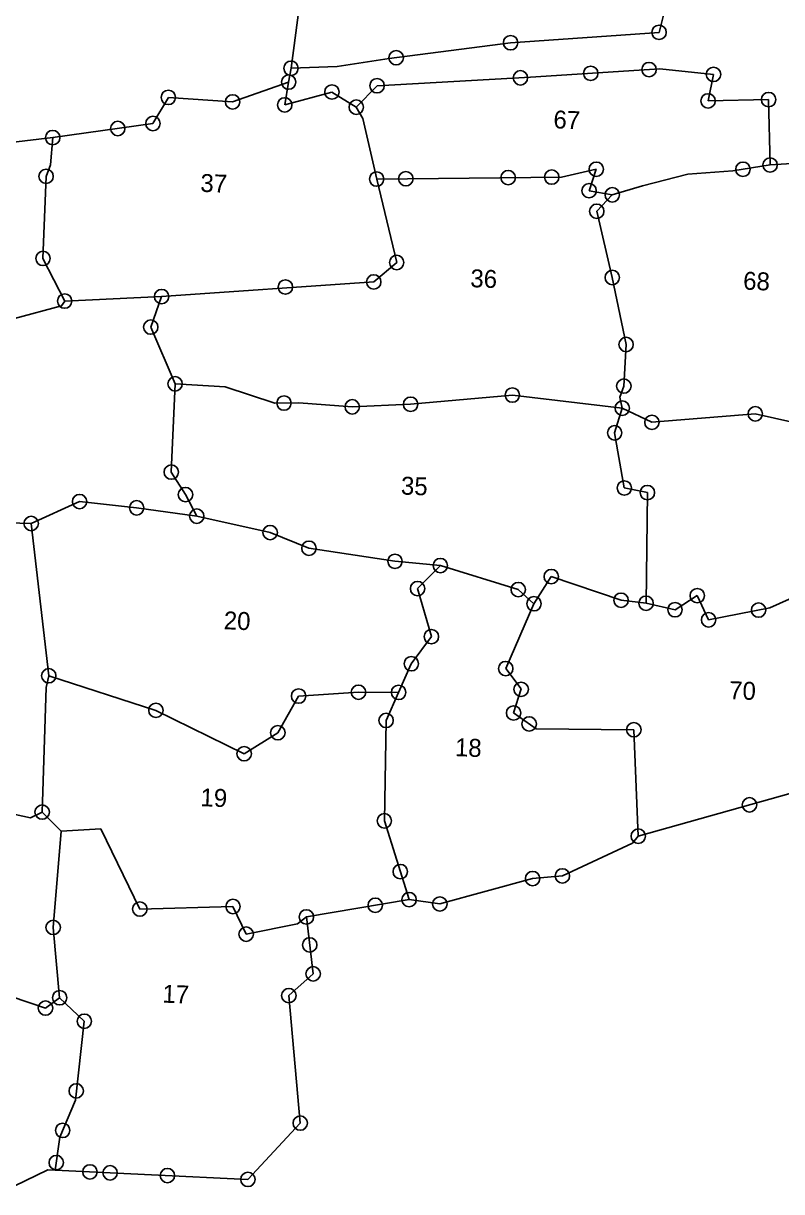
# Model space of a CAD drawing. Header units: metres. Extents: x 288408 to 291188, y 2087559 to 2088872.
# Drawn here: x 290130 to 290512, y 2087671 to 2088259 of the extents above; entities that cross this region are included whole.
import ezdxf
from ezdxf.enums import TextEntityAlignment as Align

# ---------------------------------------------------------------- set-up
doc = ezdxf.new("R2010")
doc.units = ezdxf.units.M
doc.header["$LTSCALE"] = 10
doc.header["$MEASUREMENT"] = 0
for name, color, linetype in [('POLY_PARCEL', 6, 'Continuous'), ('POLY_WATER', 4, 'Continuous'), ('TEXT_PARCEL', 7, 'Continuous'), ('V_BOUND_LINE', 7, 'Continuous')]:
    doc.layers.add(name, color=color, linetype=linetype)
doc.styles.add('TEXT_MAP', font='')
doc.styles.get('TEXT_MAP').set_extended_font_data('Kruti Dev 050')

msp = doc.modelspace()

# ---------------------------------------------------------------- linework, layer by layer
for centre in [(290450.18, 2088254.4), (290450.18, 2088254.4), (290450.18, 2088254.4), (290450.18, 2088254.4), (290450.18, 2088254.4), (290450.18, 2088254.4), (290450.18, 2088254.4), (290375.51, 2088249.17), (290375.51, 2088249.17), (290375.51, 2088249.17), (290375.51, 2088249.17), (290375.51, 2088249.17), (290375.51, 2088249.17), (290375.51, 2088249.17), (290317.96, 2088241.65), (290317.96, 2088241.65), (290317.96, 2088241.65), (290317.96, 2088241.65), (290317.96, 2088241.65), (290317.96, 2088241.65), (290317.96, 2088241.65), (290265.08, 2088236.35), (290265.08, 2088236.35), (290265.08, 2088236.35), (290265.08, 2088236.35), (290265.08, 2088236.35), (290265.08, 2088236.35), (290265.08, 2088236.35), (290380.47, 2088231.53), (290380.47, 2088231.53), (290380.47, 2088231.53), (290380.47, 2088231.53), (290380.47, 2088231.53), (290380.47, 2088231.53), (290380.47, 2088231.53), (290415.83, 2088233.78), (290415.83, 2088233.78), (290415.83, 2088233.78), (290415.83, 2088233.78), (290415.83, 2088233.78), (290415.83, 2088233.78), (290415.83, 2088233.78), (290445.15, 2088235.7), (290445.15, 2088235.7), (290445.15, 2088235.7), (290445.15, 2088235.7), (290445.15, 2088235.7), (290445.15, 2088235.7), (290445.15, 2088235.7), (290477.58, 2088233.25), (290477.58, 2088233.25), (290477.58, 2088233.25), (290477.58, 2088233.25), (290477.58, 2088233.25), (290477.58, 2088233.25), (290477.58, 2088233.25), (290263.88, 2088229.37), (290263.88, 2088229.37), (290263.88, 2088229.37), (290263.88, 2088229.37), (290263.88, 2088229.37), (290263.88, 2088229.37), (290263.88, 2088229.37), (290308.36, 2088227.56), (290308.36, 2088227.56), (290308.36, 2088227.56), (290308.36, 2088227.56), (290308.36, 2088227.56), (290308.36, 2088227.56), (290308.36, 2088227.56), (290203.38, 2088221.69), (290203.38, 2088221.69), (290203.38, 2088221.69), (290203.38, 2088221.69), (290203.38, 2088221.69), (290203.38, 2088221.69), (290203.38, 2088221.69), (290235.7, 2088219.44), (290235.7, 2088219.44), (290235.7, 2088219.44), (290235.7, 2088219.44), (290235.7, 2088219.44), (290235.7, 2088219.44), (290235.7, 2088219.44), (290285.65, 2088224.4), (290285.65, 2088224.4), (290285.65, 2088224.4), (290285.65, 2088224.4), (290285.65, 2088224.4), (290285.65, 2088224.4), (290285.65, 2088224.4), (290474.84, 2088219.94), (290474.84, 2088219.94), (290474.84, 2088219.94), (290474.84, 2088219.94), (290474.84, 2088219.94), (290474.84, 2088219.94), (290474.84, 2088219.94), (290505.28, 2088220.58), (290505.28, 2088220.58), (290505.28, 2088220.58), (290505.28, 2088220.58), (290505.28, 2088220.58), (290505.28, 2088220.58), (290505.28, 2088220.58), (290261.92, 2088217.92), (290261.92, 2088217.92), (290261.92, 2088217.92), (290261.92, 2088217.92), (290261.92, 2088217.92), (290261.92, 2088217.92), (290261.92, 2088217.92), (290297.89, 2088216.78), (290297.89, 2088216.78), (290297.89, 2088216.78), (290297.89, 2088216.78), (290297.89, 2088216.78), (290297.89, 2088216.78), (290297.89, 2088216.78), (290195.64, 2088208.55), (290195.64, 2088208.55), (290195.64, 2088208.55), (290195.64, 2088208.55), (290195.64, 2088208.55), (290195.64, 2088208.55), (290195.64, 2088208.55), (290145.22, 2088201.46), (290145.22, 2088201.46), (290145.22, 2088201.46), (290145.22, 2088201.46), (290145.22, 2088201.46), (290145.22, 2088201.46), (290145.22, 2088201.46), (290177.94, 2088206.06), (290177.94, 2088206.06), (290177.94, 2088206.06), (290177.94, 2088206.06), (290177.94, 2088206.06), (290177.94, 2088206.06), (290177.94, 2088206.06), (290418.6, 2088185.58), (290418.6, 2088185.58), (290418.6, 2088185.58), (290418.6, 2088185.58), (290418.6, 2088185.58), (290418.6, 2088185.58), (290418.6, 2088185.58), (290492.37, 2088185.53), (290492.37, 2088185.53), (290492.37, 2088185.53), (290492.37, 2088185.53), (290492.37, 2088185.53), (290492.37, 2088185.53), (290492.37, 2088185.53), (290506.05, 2088187.7), (290506.05, 2088187.7), (290506.05, 2088187.7), (290506.05, 2088187.7), (290506.05, 2088187.7), (290506.05, 2088187.7), (290506.05, 2088187.7), (290141.89, 2088181.98), (290141.89, 2088181.98), (290141.89, 2088181.98), (290141.89, 2088181.98), (290141.89, 2088181.98), (290141.89, 2088181.98), (290141.89, 2088181.98), (290308.17, 2088180.63), (290308.17, 2088180.63), (290308.17, 2088180.63), (290308.17, 2088180.63), (290308.17, 2088180.63), (290308.17, 2088180.63), (290308.17, 2088180.63), (290322.83, 2088180.79), (290322.83, 2088180.79), (290322.83, 2088180.79), (290322.83, 2088180.79), (290322.83, 2088180.79), (290322.83, 2088180.79), (290322.83, 2088180.79), (290374.3, 2088181.36), (290374.3, 2088181.36), (290374.3, 2088181.36), (290374.3, 2088181.36), (290374.3, 2088181.36), (290374.3, 2088181.36), (290374.3, 2088181.36), (290396.2, 2088181.6), (290396.2, 2088181.6), (290396.2, 2088181.6), (290396.2, 2088181.6), (290396.2, 2088181.6), (290396.2, 2088181.6), (290396.2, 2088181.6), (290415.02, 2088174.78), (290415.02, 2088174.78), (290415.02, 2088174.78), (290415.02, 2088174.78), (290415.02, 2088174.78), (290415.02, 2088174.78), (290415.02, 2088174.78), (290426.65, 2088172.7), (290426.65, 2088172.7), (290426.65, 2088172.7), (290426.65, 2088172.7), (290426.65, 2088172.7), (290426.65, 2088172.7), (290426.65, 2088172.7), (290418.86, 2088164.42), (290418.86, 2088164.42), (290418.86, 2088164.42), (290418.86, 2088164.42), (290418.86, 2088164.42), (290418.86, 2088164.42), (290418.86, 2088164.42), (290140.33, 2088140.69), (290140.33, 2088140.69), (290140.33, 2088140.69), (290140.33, 2088140.69), (290140.33, 2088140.69), (290140.33, 2088140.69), (290140.33, 2088140.69), (290318.22, 2088138.66), (290318.22, 2088138.66), (290318.22, 2088138.66), (290318.22, 2088138.66), (290318.22, 2088138.66), (290318.22, 2088138.66), (290318.22, 2088138.66), (290426.65, 2088131.12), (290426.65, 2088131.12), (290426.65, 2088131.12), (290426.65, 2088131.12), (290426.65, 2088131.12), (290426.65, 2088131.12), (290426.65, 2088131.12), (290262.25, 2088126.33), (290262.25, 2088126.33), (290262.25, 2088126.33), (290262.25, 2088126.33), (290262.25, 2088126.33), (290262.25, 2088126.33), (290262.25, 2088126.33), (290306.7, 2088128.87), (290306.7, 2088128.87), (290306.7, 2088128.87), (290306.7, 2088128.87), (290306.7, 2088128.87), (290306.7, 2088128.87), (290306.7, 2088128.87), (290151.24, 2088119.26), (290151.24, 2088119.26), (290151.24, 2088119.26), (290151.24, 2088119.26), (290151.24, 2088119.26), (290151.24, 2088119.26), (290151.24, 2088119.26), (290200, 2088121.52), (290200, 2088121.52), (290200, 2088121.52), (290200, 2088121.52), (290200, 2088121.52), (290200, 2088121.52), (290200, 2088121.52), (290194.55, 2088106.16), (290194.55, 2088106.16), (290194.55, 2088106.16), (290194.55, 2088106.16), (290194.55, 2088106.16), (290194.55, 2088106.16), (290194.55, 2088106.16), (290433.61, 2088097.42), (290433.61, 2088097.42), (290433.61, 2088097.42), (290433.61, 2088097.42), (290433.61, 2088097.42), (290433.61, 2088097.42), (290433.61, 2088097.42), (290206.77, 2088077.65), (290206.77, 2088077.65), (290206.77, 2088077.65), (290206.77, 2088077.65), (290206.77, 2088077.65), (290206.77, 2088077.65), (290206.77, 2088077.65), (290432.47, 2088076.48), (290432.47, 2088076.48), (290432.47, 2088076.48), (290432.47, 2088076.48), (290432.47, 2088076.48), (290432.47, 2088076.48), (290432.47, 2088076.48), (290261.56, 2088067.96), (290261.56, 2088067.96), (290261.56, 2088067.96), (290261.56, 2088067.96), (290261.56, 2088067.96), (290261.56, 2088067.96), (290261.56, 2088067.96), (290325.23, 2088067.36), (290325.23, 2088067.36), (290325.23, 2088067.36), (290325.23, 2088067.36), (290325.23, 2088067.36), (290325.23, 2088067.36), (290325.23, 2088067.36), (290376.4, 2088072), (290376.4, 2088072), (290376.4, 2088072), (290376.4, 2088072), (290376.4, 2088072), (290376.4, 2088072), (290376.4, 2088072), (290295.87, 2088066.06), (290295.87, 2088066.06), (290295.87, 2088066.06), (290295.87, 2088066.06), (290295.87, 2088066.06), (290295.87, 2088066.06), (290295.87, 2088066.06), (290431.69, 2088065.4), (290431.69, 2088065.4), (290431.69, 2088065.4), (290431.69, 2088065.4), (290431.69, 2088065.4), (290431.69, 2088065.4), (290431.69, 2088065.4), (290498.58, 2088062.54), (290498.58, 2088062.54), (290498.58, 2088062.54), (290498.58, 2088062.54), (290498.58, 2088062.54), (290498.58, 2088062.54), (290498.58, 2088062.54), (290446.59, 2088058.29), (290446.59, 2088058.29), (290446.59, 2088058.29), (290446.59, 2088058.29), (290446.59, 2088058.29), (290446.59, 2088058.29), (290446.59, 2088058.29), (290427.86, 2088052.99), (290427.86, 2088052.99), (290427.86, 2088052.99), (290427.86, 2088052.99), (290427.86, 2088052.99), (290427.86, 2088052.99), (290427.86, 2088052.99), (290204.86, 2088033.23), (290204.86, 2088033.23), (290204.86, 2088033.23), (290204.86, 2088033.23), (290204.86, 2088033.23), (290204.86, 2088033.23), (290204.86, 2088033.23), (290432.72, 2088025.26), (290432.72, 2088025.26), (290432.72, 2088025.26), (290432.72, 2088025.26), (290432.72, 2088025.26), (290432.72, 2088025.26), (290432.72, 2088025.26), (290212.02, 2088021.94), (290212.02, 2088021.94), (290212.02, 2088021.94), (290212.02, 2088021.94), (290212.02, 2088021.94), (290212.02, 2088021.94), (290212.02, 2088021.94), (290444.33, 2088022.93), (290444.33, 2088022.93), (290444.33, 2088022.93), (290444.33, 2088022.93), (290444.33, 2088022.93), (290444.33, 2088022.93), (290444.33, 2088022.93), (290158.71, 2088018.43), (290158.71, 2088018.43), (290158.71, 2088018.43), (290158.71, 2088018.43), (290158.71, 2088018.43), (290158.71, 2088018.43), (290158.71, 2088018.43), (290187.43, 2088015.29), (290187.43, 2088015.29), (290187.43, 2088015.29), (290187.43, 2088015.29), (290187.43, 2088015.29), (290187.43, 2088015.29), (290187.43, 2088015.29), (290217.67, 2088011.07), (290217.67, 2088011.07), (290217.67, 2088011.07), (290217.67, 2088011.07), (290217.67, 2088011.07), (290217.67, 2088011.07), (290217.67, 2088011.07), (290134.39, 2088007.4), (290134.39, 2088007.4), (290134.39, 2088007.4), (290134.39, 2088007.4), (290134.39, 2088007.4), (290134.39, 2088007.4), (290134.39, 2088007.4), (290254.59, 2088002.85), (290254.59, 2088002.85), (290254.59, 2088002.85), (290254.59, 2088002.85), (290254.59, 2088002.85), (290254.59, 2088002.85), (290254.59, 2088002.85), (290274.09, 2087994.97), (290274.09, 2087994.97), (290274.09, 2087994.97), (290274.09, 2087994.97), (290274.09, 2087994.97), (290274.09, 2087994.97), (290274.09, 2087994.97), (290317.37, 2087988.38), (290317.37, 2087988.38), (290317.37, 2087988.38), (290317.37, 2087988.38), (290317.37, 2087988.38), (290317.37, 2087988.38), (290317.37, 2087988.38), (290340.19, 2087986.24), (290340.19, 2087986.24), (290340.19, 2087986.24), (290340.19, 2087986.24), (290340.19, 2087986.24), (290340.19, 2087986.24), (290340.19, 2087986.24), (290395.99, 2087980.72), (290395.99, 2087980.72), (290395.99, 2087980.72), (290395.99, 2087980.72), (290395.99, 2087980.72), (290395.99, 2087980.72), (290395.99, 2087980.72), (290328.73, 2087974.65), (290328.73, 2087974.65), (290328.73, 2087974.65), (290328.73, 2087974.65), (290328.73, 2087974.65), (290328.73, 2087974.65), (290328.73, 2087974.65), (290379.35, 2087974.18), (290379.35, 2087974.18), (290379.35, 2087974.18), (290379.35, 2087974.18), (290379.35, 2087974.18), (290379.35, 2087974.18), (290379.35, 2087974.18), (290387.28, 2087967.05), (290387.28, 2087967.05), (290387.28, 2087967.05), (290387.28, 2087967.05), (290387.28, 2087967.05), (290387.28, 2087967.05), (290387.28, 2087967.05), (290431.07, 2087968.81), (290431.07, 2087968.81), (290431.07, 2087968.81), (290431.07, 2087968.81), (290431.07, 2087968.81), (290431.07, 2087968.81), (290431.07, 2087968.81), (290443.65, 2087967.31), (290443.65, 2087967.31), (290443.65, 2087967.31), (290443.65, 2087967.31), (290443.65, 2087967.31), (290443.65, 2087967.31), (290443.65, 2087967.31), (290469.41, 2087971.12), (290469.41, 2087971.12), (290469.41, 2087971.12), (290469.41, 2087971.12), (290469.41, 2087971.12), (290469.41, 2087971.12), (290469.41, 2087971.12), (290458.21, 2087964.03), (290458.21, 2087964.03), (290458.21, 2087964.03), (290458.21, 2087964.03), (290458.21, 2087964.03), (290458.21, 2087964.03), (290458.21, 2087964.03), (290500.24, 2087963.83), (290500.24, 2087963.83), (290500.24, 2087963.83), (290500.24, 2087963.83), (290500.24, 2087963.83), (290500.24, 2087963.83), (290500.24, 2087963.83), (290475.1, 2087958.95), (290475.1, 2087958.95), (290475.1, 2087958.95), (290475.1, 2087958.95), (290475.1, 2087958.95), (290475.1, 2087958.95), (290475.1, 2087958.95), (290335.67, 2087950.49), (290335.67, 2087950.49), (290335.67, 2087950.49), (290335.67, 2087950.49), (290335.67, 2087950.49), (290335.67, 2087950.49), (290335.67, 2087950.49), (290325.59, 2087936.88), (290325.59, 2087936.88), (290325.59, 2087936.88), (290325.59, 2087936.88), (290325.59, 2087936.88), (290325.59, 2087936.88), (290325.59, 2087936.88), (290373.08, 2087934.45), (290373.08, 2087934.45), (290373.08, 2087934.45), (290373.08, 2087934.45), (290373.08, 2087934.45), (290373.08, 2087934.45), (290373.08, 2087934.45), (290143.25, 2087930.82), (290143.25, 2087930.82), (290143.25, 2087930.82), (290143.25, 2087930.82), (290143.25, 2087930.82), (290143.25, 2087930.82), (290143.25, 2087930.82), (290268.9, 2087920.61), (290268.9, 2087920.61), (290268.9, 2087920.61), (290268.9, 2087920.61), (290268.9, 2087920.61), (290268.9, 2087920.61), (290268.9, 2087920.61), (290299.03, 2087922.54), (290299.03, 2087922.54), (290299.03, 2087922.54), (290299.03, 2087922.54), (290299.03, 2087922.54), (290299.03, 2087922.54), (290299.03, 2087922.54), (290319.18, 2087922.46), (290319.18, 2087922.46), (290319.18, 2087922.46), (290319.18, 2087922.46), (290319.18, 2087922.46), (290319.18, 2087922.46), (290319.18, 2087922.46), (290380.82, 2087924), (290380.82, 2087924), (290380.82, 2087924), (290380.82, 2087924), (290380.82, 2087924), (290380.82, 2087924), (290380.82, 2087924), (290197.12, 2087913.42), (290197.12, 2087913.42), (290197.12, 2087913.42), (290197.12, 2087913.42), (290197.12, 2087913.42), (290197.12, 2087913.42), (290197.12, 2087913.42), (290312.9, 2087908.34), (290312.9, 2087908.34), (290312.9, 2087908.34), (290312.9, 2087908.34), (290312.9, 2087908.34), (290312.9, 2087908.34), (290312.9, 2087908.34), (290377.02, 2087912.11), (290377.02, 2087912.11), (290377.02, 2087912.11), (290377.02, 2087912.11), (290377.02, 2087912.11), (290377.02, 2087912.11), (290377.02, 2087912.11), (290258.46, 2087902.17), (290258.46, 2087902.17), (290258.46, 2087902.17), (290258.46, 2087902.17), (290258.46, 2087902.17), (290258.46, 2087902.17), (290258.46, 2087902.17), (290384.87, 2087906.6), (290384.87, 2087906.6), (290384.87, 2087906.6), (290384.87, 2087906.6), (290384.87, 2087906.6), (290384.87, 2087906.6), (290384.87, 2087906.6), (290437.5, 2087903.68), (290437.5, 2087903.68), (290437.5, 2087903.68), (290437.5, 2087903.68), (290437.5, 2087903.68), (290437.5, 2087903.68), (290437.5, 2087903.68), (290241.5, 2087891.6), (290241.5, 2087891.6), (290241.5, 2087891.6), (290241.5, 2087891.6), (290241.5, 2087891.6), (290241.5, 2087891.6), (290241.5, 2087891.6), (290139.92, 2087862.24), (290139.92, 2087862.24), (290139.92, 2087862.24), (290139.92, 2087862.24), (290139.92, 2087862.24), (290139.92, 2087862.24), (290139.92, 2087862.24), (290495.68, 2087865.92), (290495.68, 2087865.92), (290495.68, 2087865.92), (290495.68, 2087865.92), (290495.68, 2087865.92), (290495.68, 2087865.92), (290495.68, 2087865.92), (290312.02, 2087857.86), (290312.02, 2087857.86), (290312.02, 2087857.86), (290312.02, 2087857.86), (290312.02, 2087857.86), (290312.02, 2087857.86), (290312.02, 2087857.86), (290439.74, 2087850.14), (290439.74, 2087850.14), (290439.74, 2087850.14), (290439.74, 2087850.14), (290439.74, 2087850.14), (290439.74, 2087850.14), (290439.74, 2087850.14), (290320.04, 2087832.33), (290320.04, 2087832.33), (290320.04, 2087832.33), (290320.04, 2087832.33), (290320.04, 2087832.33), (290320.04, 2087832.33), (290320.04, 2087832.33), (290386.58, 2087828.84), (290386.58, 2087828.84), (290386.58, 2087828.84), (290386.58, 2087828.84), (290386.58, 2087828.84), (290386.58, 2087828.84), (290386.58, 2087828.84), (290401.57, 2087830.17), (290401.57, 2087830.17), (290401.57, 2087830.17), (290401.57, 2087830.17), (290401.57, 2087830.17), (290401.57, 2087830.17), (290401.57, 2087830.17), (290235.88, 2087814.79), (290235.88, 2087814.79), (290235.88, 2087814.79), (290235.88, 2087814.79), (290235.88, 2087814.79), (290235.88, 2087814.79), (290235.88, 2087814.79), (290307.44, 2087815.39), (290307.44, 2087815.39), (290307.44, 2087815.39), (290307.44, 2087815.39), (290307.44, 2087815.39), (290307.44, 2087815.39), (290307.44, 2087815.39), (290324.47, 2087818.26), (290324.47, 2087818.26), (290324.47, 2087818.26), (290324.47, 2087818.26), (290324.47, 2087818.26), (290324.47, 2087818.26), (290324.47, 2087818.26), (290339.93, 2087816.05), (290339.93, 2087816.05), (290339.93, 2087816.05), (290339.93, 2087816.05), (290339.93, 2087816.05), (290339.93, 2087816.05), (290339.93, 2087816.05), (290189.04, 2087813.49), (290189.04, 2087813.49), (290189.04, 2087813.49), (290189.04, 2087813.49), (290189.04, 2087813.49), (290189.04, 2087813.49), (290189.04, 2087813.49), (290272.82, 2087809.54), (290272.82, 2087809.54), (290272.82, 2087809.54), (290272.82, 2087809.54), (290272.82, 2087809.54), (290272.82, 2087809.54), (290272.82, 2087809.54), (290145.46, 2087804.25), (290145.46, 2087804.25), (290145.46, 2087804.25), (290145.46, 2087804.25), (290145.46, 2087804.25), (290145.46, 2087804.25), (290145.46, 2087804.25), (290242.53, 2087800.88), (290242.53, 2087800.88), (290242.53, 2087800.88), (290242.53, 2087800.88), (290242.53, 2087800.88), (290242.53, 2087800.88), (290242.53, 2087800.88), (290274.49, 2087795.48), (290274.49, 2087795.48), (290274.49, 2087795.48), (290274.49, 2087795.48), (290274.49, 2087795.48), (290274.49, 2087795.48), (290274.49, 2087795.48), (290276.22, 2087780.91), (290276.22, 2087780.91), (290276.22, 2087780.91), (290276.22, 2087780.91), (290276.22, 2087780.91), (290276.22, 2087780.91), (290276.22, 2087780.91), (290148.71, 2087768.91), (290148.71, 2087768.91), (290148.71, 2087768.91), (290148.71, 2087768.91), (290148.71, 2087768.91), (290148.71, 2087768.91), (290148.71, 2087768.91), (290263.99, 2087769.97), (290263.99, 2087769.97), (290263.99, 2087769.97), (290263.99, 2087769.97), (290263.99, 2087769.97), (290263.99, 2087769.97), (290263.99, 2087769.97), (290141.58, 2087763.68), (290141.58, 2087763.68), (290141.58, 2087763.68), (290141.58, 2087763.68), (290141.58, 2087763.68), (290141.58, 2087763.68), (290141.58, 2087763.68), (290161.12, 2087757.08), (290161.12, 2087757.08), (290161.12, 2087757.08), (290161.12, 2087757.08), (290161.12, 2087757.08), (290161.12, 2087757.08), (290161.12, 2087757.08), (290157.04, 2087722.06), (290157.04, 2087722.06), (290157.04, 2087722.06), (290157.04, 2087722.06), (290157.04, 2087722.06), (290157.04, 2087722.06), (290157.04, 2087722.06), (290150.21, 2087702.19), (290150.21, 2087702.19), (290150.21, 2087702.19), (290150.21, 2087702.19), (290150.21, 2087702.19), (290150.21, 2087702.19), (290150.21, 2087702.19), (290269.71, 2087705.84), (290269.71, 2087705.84), (290269.71, 2087705.84), (290269.71, 2087705.84), (290269.71, 2087705.84), (290269.71, 2087705.84), (290269.71, 2087705.84), (290146.98, 2087685.97), (290146.98, 2087685.97), (290146.98, 2087685.97), (290146.98, 2087685.97), (290146.98, 2087685.97), (290146.98, 2087685.97), (290146.98, 2087685.97), (290163.93, 2087681.32), (290163.93, 2087681.32), (290163.93, 2087681.32), (290163.93, 2087681.32), (290163.93, 2087681.32), (290163.93, 2087681.32), (290163.93, 2087681.32), (290174.08, 2087680.84), (290174.08, 2087680.84), (290174.08, 2087680.84), (290174.08, 2087680.84), (290174.08, 2087680.84), (290174.08, 2087680.84), (290174.08, 2087680.84), (290202.93, 2087679.46), (290202.93, 2087679.46), (290202.93, 2087679.46), (290202.93, 2087679.46), (290202.93, 2087679.46), (290202.93, 2087679.46), (290202.93, 2087679.46), (290243.38, 2087677.52), (290243.38, 2087677.52), (290243.38, 2087677.52), (290243.38, 2087677.52), (290243.38, 2087677.52), (290243.38, 2087677.52), (290243.38, 2087677.52)]:
    msp.add_circle(centre, 3.62)
at = {"layer": 'POLY_PARCEL'}
for p, q in [((290269.43, 2088269.43), (290265.08, 2088236.35)), ((290235.7, 2088219.44), (290263.88, 2088229.37)), ((290195.64, 2088208.55), (290203.38, 2088221.69)), ((290203.38, 2088221.69), (290235.7, 2088219.44)), ((290297.89, 2088216.78), (290301.24, 2088211.1)), ((290301.24, 2088211.1), (290308.17, 2088180.63)), ((290145.22, 2088201.46), (290195.64, 2088208.55)), ((290092.93, 2088195.51), (290145.22, 2088201.46)), ((290144.18, 2088187.75), (290145.22, 2088201.46)), ((290141.89, 2088181.98), (290144.18, 2088187.75)), ((290487.35, 2088184.74), (290506.05, 2088187.7)), ((290140.33, 2088140.69), (290141.89, 2088181.98)), ((290308.17, 2088180.63), (290401.17, 2088181.65)), ((290401.17, 2088181.65), (290418.6, 2088185.58)), ((290418.6, 2088185.58), (290415.02, 2088174.78)), ((290441.92, 2088177.29), (290464.71, 2088183.13)), ((290464.71, 2088183.13), (290487.35, 2088184.74)), ((290308.17, 2088180.63), (290318.22, 2088138.66)), ((290426.65, 2088172.7), (290441.92, 2088177.29)), ((290415.02, 2088174.78), (290426.65, 2088172.7)), ((290426.65, 2088172.7), (290418.86, 2088164.42)), ((290418.86, 2088164.42), (290426.65, 2088131.12)), ((290151.24, 2088119.26), (290140.33, 2088140.69)), ((290318.22, 2088138.66), (290306.7, 2088128.87)), ((290306.7, 2088128.87), (290200, 2088121.52)), ((290426.65, 2088131.12), (290426.65, 2088131.12)), ((290426.65, 2088131.12), (290433.61, 2088097.42)), ((290149.61, 2088116.84), (290151.24, 2088119.26)), ((290200, 2088121.52), (290151.24, 2088119.26)), ((290200, 2088121.52), (290194.55, 2088106.16)), ((290125.93, 2088110.5), (290149.61, 2088116.84)), ((290194.55, 2088106.16), (290206.77, 2088077.65)), ((290433.61, 2088097.42), (290432.47, 2088076.48)), ((290206.77, 2088077.65), (290204.86, 2088033.23)), ((290206.77, 2088077.65), (290232, 2088076.05)), ((290232, 2088076.05), (290256.86, 2088067.87)), ((290432.47, 2088076.48), (290430.49, 2088070.91)), ((290325.23, 2088067.36), (290376.4, 2088072)), ((290376.4, 2088072), (290431.69, 2088065.4)), ((290430.49, 2088070.91), (290431.69, 2088065.4)), ((290256.86, 2088067.87), (290268.93, 2088068.11)), ((290268.93, 2088068.11), (290295.87, 2088066.06)), ((290295.87, 2088066.06), (290325.23, 2088067.36)), ((290431.69, 2088065.4), (290427.86, 2088052.99)), ((290431.69, 2088065.4), (290446.59, 2088058.29)), ((290446.59, 2088058.29), (290498.58, 2088062.54)), ((290498.58, 2088062.54), (290518.05, 2088058.17)), ((290427.86, 2088052.99), (290432.72, 2088025.26)), ((290204.86, 2088033.23), (290212.02, 2088021.94)), ((290432.72, 2088025.26), (290444.33, 2088022.93)), ((290444.33, 2088022.93), (290443.65, 2087967.31)), ((290134.39, 2088007.4), (290158.71, 2088018.43)), ((290158.71, 2088018.43), (290187.43, 2088015.29)), ((290212.02, 2088021.94), (290217.67, 2088011.07)), ((290187.43, 2088015.29), (290217.67, 2088011.07)), ((290029.97, 2088009.98), (290134.39, 2088007.4)), ((290134.39, 2088007.4), (290143.25, 2087930.82)), ((290217.67, 2088011.07), (290254.59, 2088002.85)), ((290254.59, 2088002.85), (290274.09, 2087994.97)), ((290274.09, 2087994.97), (290317.37, 2087988.38)), ((290317.37, 2087988.38), (290317.37, 2087988.38)), ((290317.37, 2087988.38), (290340.19, 2087986.24)), ((290340.19, 2087986.24), (290328.73, 2087974.65)), ((290340.19, 2087986.24), (290379.35, 2087974.18)), ((290387.28, 2087967.05), (290395.99, 2087980.72)), ((290395.99, 2087980.72), (290431.07, 2087968.81)), ((290505.93, 2087964.94), (290533.73, 2087977.54)), ((290328.73, 2087974.65), (290335.67, 2087950.49)), ((290379.35, 2087974.18), (290387.28, 2087967.05)), ((290458.21, 2087964.03), (290469.41, 2087971.12)), ((290469.41, 2087971.12), (290475.1, 2087958.95)), ((290387.28, 2087967.05), (290373.08, 2087934.45)), ((290431.07, 2087968.81), (290443.65, 2087967.31)), ((290443.65, 2087967.31), (290458.21, 2087964.03)), ((290475.1, 2087958.95), (290505.93, 2087964.94)), ((290335.67, 2087950.49), (290325.59, 2087936.88)), ((290325.59, 2087936.88), (290319.18, 2087922.46)), ((290143.25, 2087930.82), (290141.95, 2087924.97)), ((290143.25, 2087930.82), (290197.12, 2087913.42)), ((290373.08, 2087934.45), (290380.85, 2087924.27)), ((290141.95, 2087924.97), (290139.92, 2087862.24)), ((290380.85, 2087924.27), (290377.02, 2087912.11)), ((290258.46, 2087902.17), (290268.9, 2087920.61)), ((290268.9, 2087920.61), (290299.03, 2087922.54)), ((290299.03, 2087922.54), (290319.18, 2087922.46)), ((290319.18, 2087922.46), (290312.9, 2087908.34)), ((290197.12, 2087913.42), (290241.5, 2087891.6)), ((290377.02, 2087912.11), (290388.33, 2087904.17)), ((290312.9, 2087908.34), (290312.02, 2087857.86)), ((290241.5, 2087891.6), (290258.46, 2087902.17)), ((290388.33, 2087904.17), (290437.5, 2087903.68)), ((290437.5, 2087903.68), (290439.74, 2087850.14)), ((290103.38, 2087866.12), (290133.99, 2087859.41)), ((290133.99, 2087859.41), (290139.92, 2087862.24)), ((290139.92, 2087862.24), (290149.47, 2087852.66)), ((290149.47, 2087852.66), (290145.46, 2087804.25)), ((290149.47, 2087852.66), (290169.39, 2087853.83)), ((290169.39, 2087853.83), (290189.04, 2087813.49)), ((290312.02, 2087857.86), (290324.47, 2087818.26)), ((290189.04, 2087813.49), (290235.88, 2087814.79)), ((290235.88, 2087814.79), (290242.53, 2087800.88)), ((290242.53, 2087800.88), (290268.34, 2087806.05)), ((290268.34, 2087806.05), (290272.82, 2087809.54)), ((290145.46, 2087804.25), (290145.46, 2087804.25)), ((290145.46, 2087804.25), (290148.71, 2087768.91)), ((290124.37, 2087769.45), (290141.58, 2087763.68)), ((290141.58, 2087763.68), (290148.71, 2087768.91)), ((290148.71, 2087768.91), (290161.12, 2087757.08)), ((290161.12, 2087757.08), (290156.67, 2087717.4)), ((290156.67, 2087717.4), (290148.78, 2087698.84)), ((290148.78, 2087698.84), (290146.44, 2087682.16))]:
    msp.add_line(p, q, dxfattribs=at)
at = {"layer": 'POLY_WATER'}
for p, q in [((290454.32, 2088270.46), (290450.18, 2088254.4)), ((290450.18, 2088254.4), (290375.51, 2088249.17)), ((290375.51, 2088249.17), (290314.46, 2088241.19)), ((290314.46, 2088241.19), (290288.37, 2088237.26)), ((290265.08, 2088236.35), (290263.88, 2088229.37)), ((290288.37, 2088237.26), (290265.08, 2088236.35)), ((290385.45, 2088231.8), (290450.62, 2088236.06)), ((290450.62, 2088236.06), (290477.58, 2088233.25)), ((290263.88, 2088229.37), (290261.92, 2088217.92)), ((290308.36, 2088227.56), (290385.45, 2088231.8)), ((290477.58, 2088233.25), (290474.84, 2088219.94)), ((290261.92, 2088217.92), (290285.65, 2088224.4)), ((290285.65, 2088224.4), (290297.89, 2088216.78)), ((290297.89, 2088216.78), (290308.36, 2088227.56)), ((290474.84, 2088219.94), (290505.28, 2088220.58)), ((290505.28, 2088220.58), (290506.05, 2088187.7)), ((290506.05, 2088187.7), (290549.32, 2088190.53))]:
    msp.add_line(p, q, dxfattribs=at)
at = {"layer": 'V_BOUND_LINE'}
for p, q in [((290516.61, 2087871.82), (290439.74, 2087850.14)), ((290439.74, 2087850.14), (290436.75, 2087846.59)), ((290436.75, 2087846.59), (290401.57, 2087830.17)), ((290401.57, 2087830.17), (290386.58, 2087828.84)), ((290386.58, 2087828.84), (290339.93, 2087816.05)), ((290324.47, 2087818.26), (290272.82, 2087809.54)), ((290339.93, 2087816.05), (290324.47, 2087818.26)), ((290272.82, 2087809.54), (290276.22, 2087780.91)), ((290276.22, 2087780.91), (290263.99, 2087769.97)), ((290263.99, 2087769.97), (290269.71, 2087705.84)), ((290269.71, 2087705.84), (290243.38, 2087677.52)), ((290142.71, 2087682.34), (290120.3, 2087671.38)), ((290146.44, 2087682.16), (290142.71, 2087682.34)), ((290243.38, 2087677.52), (290146.44, 2087682.16))]:
    msp.add_line(p, q, dxfattribs=at)

# ---------------------------------------------------------------- texts
at = {"layer": 'TEXT_PARCEL', "style": 'TEXT_MAP'}
for s, p in [('67', (290403.63, 2088205.91)), ('37', (290226.06, 2088173.97)), ('36', (290361.85, 2088126.03)), ('68', (290499.06, 2088124.8)), ('35', (290326.94, 2088021.74)), ('20', (290237.83, 2087953.98)), ('70', (290492.02, 2087918.86)), ('18', (290354.1, 2087890.18)), ('19', (290226.1, 2087864.99)), ('17', (290206.94, 2087766.2))]:
    msp.add_text(s, height=9.017, rotation=357.83537, dxfattribs=at).set_placement(p, align=Align.CENTER)

doc.saveas('drawing.dxf')
